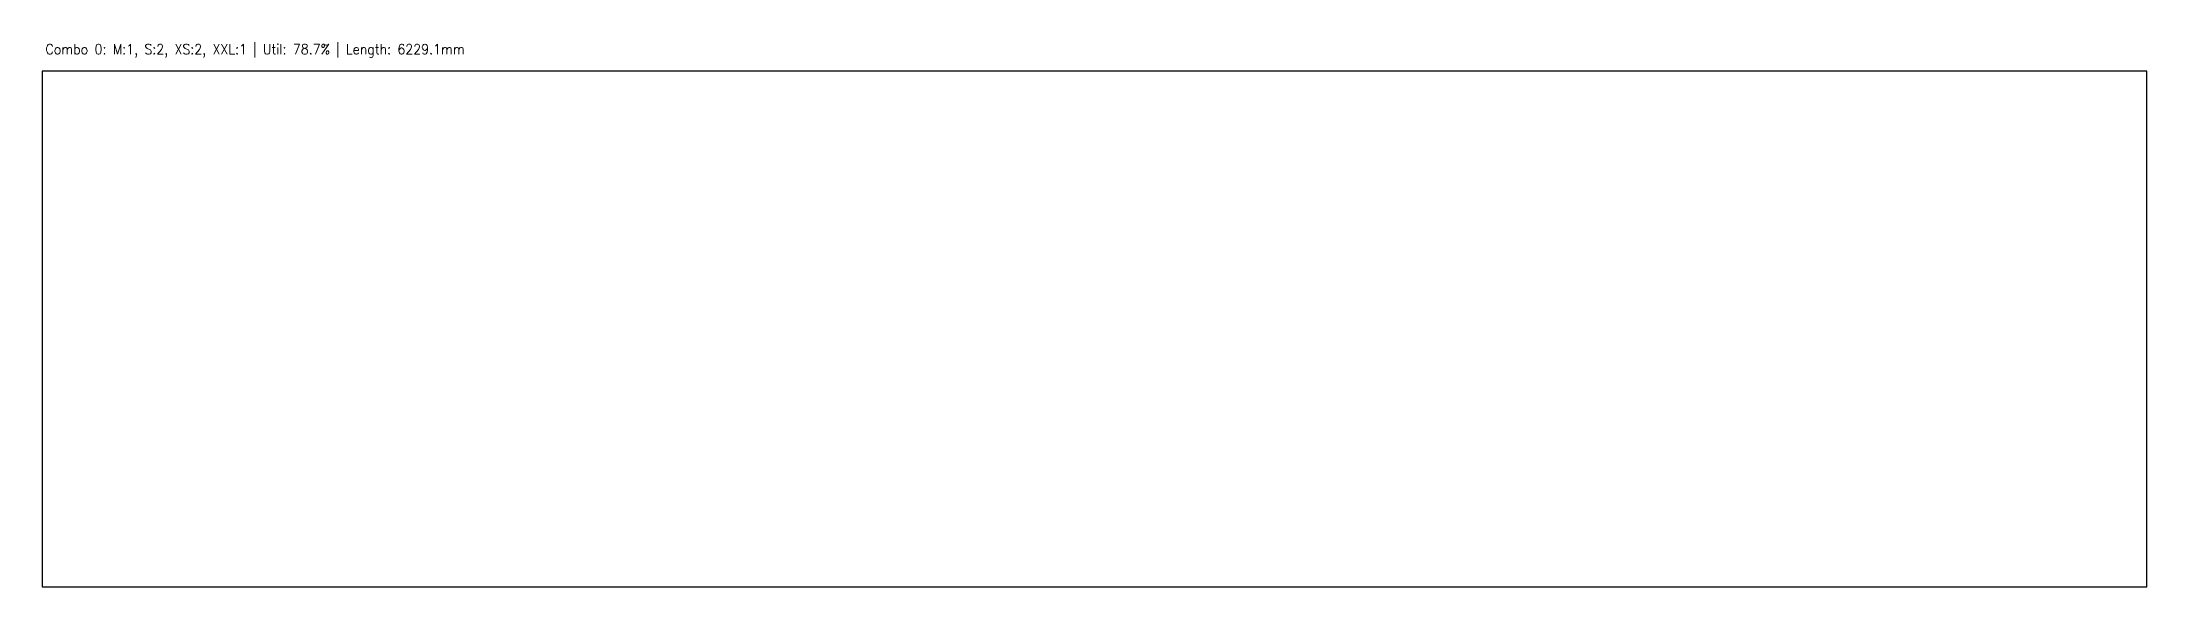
# Model space of a CAD drawing. Header units: metres. Extents: x 0 to 6229, y 0 to 1610.
import ezdxf

# ---------------------------------------------------------------- set-up
doc = ezdxf.new("R2010")
doc.units = ezdxf.units.M
doc.layers.add('CONTAINER', color=7, linetype='CONTINUOUS')
doc.layers.add('INFO', color=7, linetype='CONTINUOUS')
doc.styles.get("Standard").update_dxf_attribs({"font": 'STANDARD'})

msp = doc.modelspace()

# ---------------------------------------------------------------- linework, layer by layer
at = {"layer": 'CONTAINER'}
msp.add_lwpolyline([(0, 0), (6229.1, 0), (6229.1, 1524), (0, 1524), (0, 0)], dxfattribs=at)

# ---------------------------------------------------------------- texts
at = {"layer": 'INFO'}
msp.add_text('Combo 0: M:1, S:2, XS:2, XXL:1 | Util: 78.7% | Length: 6229.1mm', height=30, dxfattribs=at).set_placement((10, 1574))

doc.saveas('drawing.dxf')
